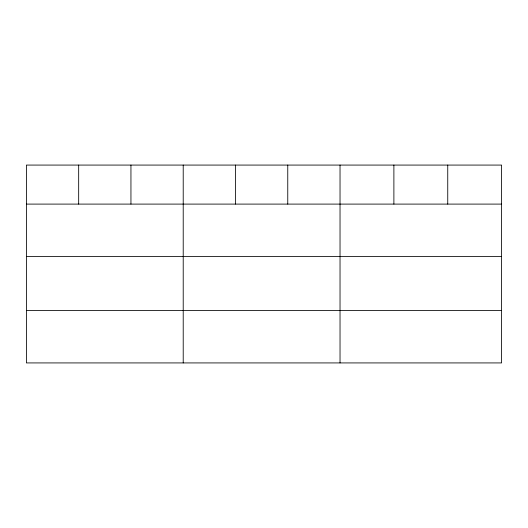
<?xml version="1.0" encoding="UTF-8"?>
<svg xmlns="http://www.w3.org/2000/svg" width="528" height="528" viewBox="0 0 528 528"><rect width="100%" height="100%" fill="white"/><g stroke="black" fill="none" stroke-linecap="round" stroke-linejoin="round"><path stroke-width="0.79" d="M501.6 256.509L501.6 165.073L26.4 165.073L26.4 362.927L501.6 362.927L501.6 256.509L26.4 256.509M26.4 204.098L501.6 204.098M26.4 310.51L501.6 310.51M447.744 165.073L447.744 204.098M393.888 165.073L393.888 204.098M340.032 165.073L340.032 362.927M287.76 165.073L287.76 204.098M235.488 165.073L235.488 204.098M183.216 165.073L183.216 362.927M130.944 165.073L130.944 204.098M78.672 165.073L78.672 204.098"/></g></svg>
